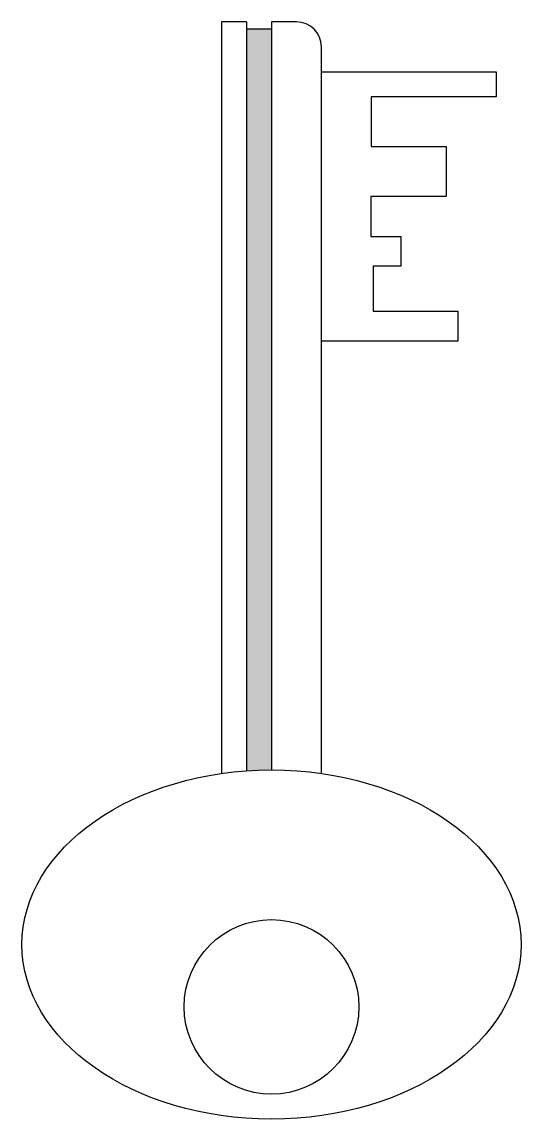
# Model space of a CAD drawing. Header units: millimetres. Extents: x 2151 to 2351, y 1093 to 1533.
import ezdxf

# ---------------------------------------------------------------- set-up
doc = ezdxf.new("R2010")
doc.units = ezdxf.units.MM

msp = doc.modelspace()

# ---------------------------------------------------------------- hatches: boundary and pattern name
h = msp.add_hatch(color=256)
h.dxf.hatch_style = 1
edge = h.paths.add_edge_path()
edge.add_line((2250.85, 1530.53), (2240.85, 1530.53))
edge.add_line((2240.85, 1530.53), (2240.85, 1233.06))
edge.add_ellipse((2250.85, 1163.41), major_axis=(100, 0), ratio=0.7, start_angle=90, end_angle=95.7392, ccw=False)
edge.add_line((2250.85, 1233.41), (2250.85, 1530.53))

# ---------------------------------------------------------------- linework, layer by layer
for p, q in [((2230.85, 1533.41), (2230.85, 1232)), ((2240.85, 1533.41), (2230.85, 1533.41)), ((2240.85, 1533.41), (2240.85, 1233.06)), ((2260.85, 1533.41), (2250.85, 1533.41)), ((2250.85, 1533.41), (2250.85, 1233.41)), ((2250.85, 1530.53), (2240.85, 1530.53)), ((2270.85, 1232), (2270.85, 1523.41)), ((2270.85, 1513.41), (2340.85, 1513.41)), ((2340.85, 1513.41), (2340.85, 1503.41)), ((2340.85, 1503.41), (2290.85, 1503.41)), ((2290.85, 1503.41), (2290.85, 1483.41)), ((2290.85, 1483.41), (2320.85, 1483.41)), ((2320.85, 1483.41), (2320.85, 1463.41)), ((2320.85, 1463.41), (2290.7, 1463.41)), ((2290.7, 1463.41), (2290.7, 1447.41)), ((2290.7, 1447.41), (2302.7, 1447.41)), ((2302.7, 1447.41), (2302.7, 1435.41)), ((2302.7, 1435.41), (2291.53, 1435.41)), ((2291.53, 1435.41), (2291.53, 1417.41)), ((2291.53, 1417.41), (2325.53, 1417.41)), ((2325.53, 1417.41), (2325.53, 1405.41)), ((2325.53, 1405.41), (2270.85, 1405.41))]:
    msp.add_line(p, q)
msp.add_circle((2250.85, 1138.41), 35)
msp.add_arc((2260.85, 1523.41), 10, 0, 90)
msp.add_ellipse((2250.85, 1163.41), major_axis=(100, 0), ratio=0.7)

doc.saveas('drawing.dxf')
